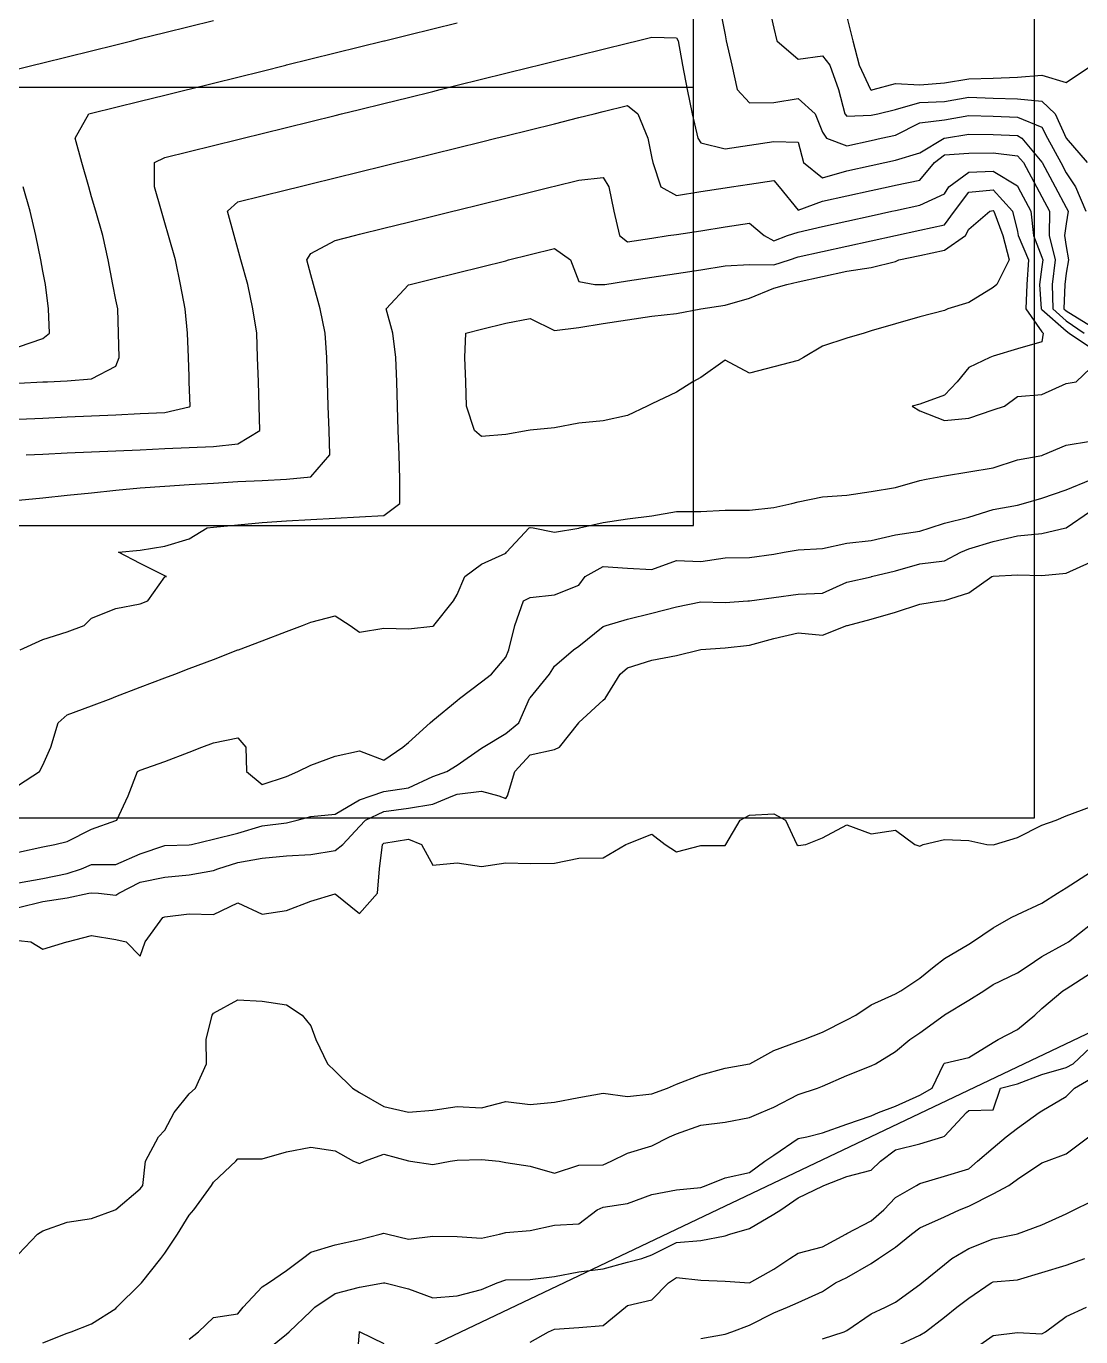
# Model space of a CAD drawing. Header units: metres. Extents: x 2681030 to 2681330, y 1246000 to 1246290.
# Drawn here: x 2681173.41 to 2681195.05, y 1246111.65 to 1246138.55 of the extents above; entities that cross this region are included whole.
import ezdxf

# ---------------------------------------------------------------- set-up
doc = ezdxf.new("R2010")
doc.units = ezdxf.units.M
for name, color, linetype in [('BASIS_HOEHENLINIEN', 8, 'Continuous'), ('BASIS_PARZELLE', 7, 'Continuous'), ('EIN_BAUFELD', 4, 'Continuous'), ('EIN_FIRST', 1, 'Continuous'), ('EIN_VOL_A', 1, 'Continuous')]:
    doc.layers.add(name, color=color, linetype=linetype)

msp = doc.modelspace()

# ---------------------------------------------------------------- linework, layer by layer
at = {"layer": 'BASIS_HOEHENLINIEN'}
for points in [[(2681173.25, 1246137.676, 0), (2681173.551, 1246137.75, 0), (2681173.75, 1246137.799, 0), (2681174.25, 1246137.923, 0), (2681174.75, 1246138.047, 0), (2681175.25, 1246138.17, 0), (2681175.573, 1246138.25, 0), (2681175.75, 1246138.294, 0), (2681176.25, 1246138.417, 0), (2681176.75, 1246138.541, 0), (2681177.25, 1246138.665, 0)], [(2681173.25, 1246131.223, 0), (2681173.75, 1246131.246, 0), (2681173.842, 1246131.25, 0), (2681174.25, 1246131.268, 0), (2681174.75, 1246131.311, 0), (2681175.25, 1246131.57, 0), (2681175.318, 1246131.75, 0), (2681175.302, 1246132.25, 0), (2681175.285, 1246132.75, 0), (2681175.25, 1246132.931, 0), (2681175.189, 1246133.25, 0), (2681175.091, 1246133.75, 0), (2681174.981, 1246134.25, 0), (2681174.836, 1246134.75, 0), (2681174.75, 1246135.046, 0), (2681174.691, 1246135.25, 0), (2681174.551, 1246135.75, 0), (2681174.411, 1246136.25, 0), (2681174.693, 1246136.75, 0), (2681174.75, 1246136.764, 0), (2681175.25, 1246136.888, 0), (2681175.75, 1246137.011, 0), (2681176.25, 1246137.135, 0), (2681176.715, 1246137.25, 0), (2681176.75, 1246137.259, 0), (2681177.25, 1246137.382, 0), (2681177.75, 1246137.506, 0), (2681178.25, 1246137.629, 0), (2681178.737, 1246137.75, 0), (2681178.75, 1246137.753, 0), (2681179.25, 1246137.877, 0), (2681179.75, 1246138, 0), (2681180.25, 1246138.124, 0), (2681180.75, 1246138.248, 0), (2681180.759, 1246138.25, 0), (2681181.25, 1246138.371, 0), (2681181.75, 1246138.495, 0), (2681182.25, 1246138.619, 0)], [(2681187.68, 1246138.75, 0), (2681187.75, 1246138.375, 0), (2681187.775, 1246138.25, 0), (2681187.887, 1246137.75, 0), (2681187.999, 1246137.25, 0), (2681188.25, 1246136.975, 0), (2681188.75, 1246136.986, 0), (2681189.25, 1246137.062, 0), (2681189.596, 1246136.75, 0), (2681189.75, 1246136.375, 0), (2681189.831, 1246136.25, 0), (2681190.25, 1246136.096, 0), (2681190.75, 1246136.205, 0), (2681190.955, 1246136.25, 0), (2681191.25, 1246136.314, 0), (2681191.75, 1246136.568, 0), (2681192.25, 1246136.629, 0), (2681192.75, 1246136.718, 0), (2681193.25, 1246136.7, 0), (2681193.75, 1246136.681, 0), (2681194.25, 1246136.474, 0), (2681194.37, 1246136.25, 0), (2681194.637, 1246135.75, 0), (2681194.75, 1246135.539, 0), (2681194.938, 1246135.25, 0), (2681195.15, 1246134.75, 0)], [(2681188.696, 1246138.75, 0), (2681188.75, 1246138.511, 0), (2681188.809, 1246138.25, 0), (2681189.25, 1246137.875, 0), (2681189.75, 1246137.94, 0), (2681189.902, 1246137.75, 0), (2681190.079, 1246137.25, 0), (2681190.207, 1246136.75, 0), (2681190.25, 1246136.7, 0), (2681190.75, 1246136.721, 0), (2681190.883, 1246136.75, 0), (2681191.25, 1246136.839, 0), (2681191.75, 1246136.982, 0), (2681192.25, 1246137.006, 0), (2681192.75, 1246137.094, 0), (2681193.25, 1246137.075, 0), (2681193.75, 1246137.056, 0), (2681194.25, 1246137.01, 0), (2681194.523, 1246136.75, 0), (2681194.75, 1246136.253, 0), (2681194.753, 1246136.25, 0), (2681195.182, 1246135.75, 0)], [(2681190.25, 1246138.739, 0), (2681190.375, 1246138.25, 0), (2681190.504, 1246137.75, 0), (2681190.732, 1246137.25, 0), (2681190.75, 1246137.237, 0), (2681190.791, 1246137.25, 0), (2681191.25, 1246137.371, 0), (2681191.75, 1246137.345, 0), (2681192.25, 1246137.389, 0), (2681192.75, 1246137.472, 0), (2681193.25, 1246137.484, 0), (2681193.75, 1246137.502, 0), (2681194.25, 1246137.542, 0), (2681194.75, 1246137.395, 0), (2681195.25, 1246137.728, 0)], [(2681173.25, 1246130.483, 0), (2681173.75, 1246130.506, 0), (2681174.25, 1246130.528, 0), (2681174.75, 1246130.551, 0), (2681175.25, 1246130.573, 0), (2681175.75, 1246130.596, 0), (2681176.25, 1246130.618, 0), (2681176.75, 1246130.737, 0), (2681176.77, 1246130.75, 0), (2681176.754, 1246131.25, 0), (2681176.75, 1246131.358, 0), (2681176.737, 1246131.75, 0), (2681176.721, 1246132.25, 0), (2681176.673, 1246132.75, 0), (2681176.575, 1246133.25, 0), (2681176.47, 1246133.75, 0), (2681176.325, 1246134.25, 0), (2681176.25, 1246134.513, 0), (2681176.182, 1246134.75, 0), (2681176.042, 1246135.25, 0), (2681176.043, 1246135.75, 0), (2681176.25, 1246135.852, 0), (2681176.75, 1246135.976, 0), (2681177.25, 1246136.1, 0), (2681177.75, 1246136.223, 0), (2681177.858, 1246136.25, 0), (2681178.25, 1246136.347, 0), (2681178.75, 1246136.471, 0), (2681179.25, 1246136.594, 0), (2681179.75, 1246136.718, 0), (2681179.88, 1246136.75, 0), (2681180.25, 1246136.842, 0), (2681180.75, 1246136.965, 0), (2681181.25, 1246137.089, 0), (2681181.75, 1246137.212, 0), (2681181.902, 1246137.25, 0), (2681182.25, 1246137.336, 0), (2681182.75, 1246137.46, 0), (2681183.25, 1246137.583, 0), (2681183.75, 1246137.707, 0), (2681183.924, 1246137.75, 0), (2681184.25, 1246137.831, 0), (2681184.75, 1246137.954, 0), (2681185.25, 1246138.078, 0), (2681185.75, 1246138.202, 0), (2681185.946, 1246138.25, 0), (2681186.25, 1246138.325, 0), (2681186.75, 1246138.313, 0), (2681186.784, 1246138.25, 0), (2681186.877, 1246137.75, 0), (2681186.974, 1246137.25, 0), (2681187.078, 1246136.75, 0), (2681187.19, 1246136.25, 0), (2681187.25, 1246136.158, 0), (2681187.75, 1246136.031, 0), (2681188.25, 1246136.108, 0), (2681188.75, 1246136.184, 0), (2681189.25, 1246136.167, 0), (2681189.357, 1246135.75, 0), (2681189.75, 1246135.439, 0), (2681190.25, 1246135.581, 0), (2681190.75, 1246135.69, 0), (2681191.028, 1246135.75, 0), (2681191.25, 1246135.798, 0), (2681191.75, 1246135.953, 0), (2681192.244, 1246136.25, 0), (2681192.25, 1246136.252, 0), (2681192.75, 1246136.331, 0), (2681193.25, 1246136.324, 0), (2681193.75, 1246136.305, 0), (2681193.838, 1246136.25, 0), (2681194.25, 1246135.761, 0), (2681194.256, 1246135.75, 0), (2681194.523, 1246135.25, 0), (2681194.75, 1246134.826, 0), (2681194.789, 1246134.75, 0), (2681194.75, 1246134.495, 0), (2681194.717, 1246134.25, 0), (2681194.75, 1246134.028, 0), (2681194.796, 1246133.75, 0), (2681194.75, 1246133.477, 0), (2681194.722, 1246133.25, 0), (2681194.704, 1246132.75, 0), (2681194.75, 1246132.709, 0), (2681195.25, 1246132.398, 0)], [(2681173.407, 1246129.75, 0), (2681173.75, 1246129.765, 0), (2681174.25, 1246129.788, 0), (2681174.75, 1246129.81, 0), (2681175.25, 1246129.833, 0), (2681175.75, 1246129.855, 0), (2681176.25, 1246129.878, 0), (2681176.75, 1246129.9, 0), (2681177.25, 1246129.923, 0), (2681177.75, 1246129.976, 0), (2681178.205, 1246130.25, 0), (2681178.189, 1246130.75, 0), (2681178.173, 1246131.25, 0), (2681178.156, 1246131.75, 0), (2681178.14, 1246132.25, 0), (2681178.059, 1246132.75, 0), (2681177.957, 1246133.25, 0), (2681177.815, 1246133.75, 0), (2681177.75, 1246133.979, 0), (2681177.673, 1246134.25, 0), (2681177.542, 1246134.75, 0), (2681177.75, 1246134.941, 0), (2681178.25, 1246135.065, 0), (2681178.75, 1246135.188, 0), (2681179, 1246135.25, 0), (2681179.25, 1246135.312, 0), (2681179.75, 1246135.435, 0), (2681180.25, 1246135.559, 0), (2681180.75, 1246135.683, 0), (2681181.022, 1246135.75, 0), (2681181.25, 1246135.806, 0), (2681181.75, 1246135.93, 0), (2681182.25, 1246136.054, 0), (2681182.75, 1246136.177, 0), (2681183.044, 1246136.25, 0), (2681183.25, 1246136.301, 0), (2681183.75, 1246136.425, 0), (2681184.25, 1246136.548, 0), (2681184.75, 1246136.672, 0), (2681185.066, 1246136.75, 0), (2681185.25, 1246136.795, 0), (2681185.75, 1246136.919, 0), (2681185.963, 1246136.75, 0), (2681186.168, 1246136.25, 0), (2681186.25, 1246135.84, 0), (2681186.269, 1246135.75, 0), (2681186.435, 1246135.25, 0), (2681186.75, 1246135.077, 0), (2681187.25, 1246135.153, 0), (2681187.75, 1246135.23, 0), (2681187.881, 1246135.25, 0), (2681188.25, 1246135.306, 0), (2681188.75, 1246135.383, 0), (2681188.862, 1246135.25, 0), (2681189.25, 1246134.771, 0), (2681189.75, 1246134.956, 0), (2681190.25, 1246135.065, 0), (2681190.75, 1246135.174, 0), (2681191.1, 1246135.25, 0), (2681191.25, 1246135.283, 0), (2681191.75, 1246135.391, 0), (2681192.046, 1246135.75, 0), (2681192.25, 1246135.912, 0), (2681192.75, 1246135.94, 0), (2681193.25, 1246135.949, 0), (2681193.75, 1246135.889, 0), (2681193.875, 1246135.75, 0), (2681194.142, 1246135.25, 0), (2681194.25, 1246135.048, 0), (2681194.41, 1246134.75, 0), (2681194.399, 1246134.25, 0), (2681194.526, 1246133.75, 0), (2681194.461, 1246133.25, 0), (2681194.474, 1246132.75, 0), (2681194.75, 1246132.501, 0), (2681195.119, 1246132.25, 0)], [(2681173.25, 1246128.821, 0), (2681173.75, 1246128.871, 0), (2681174.25, 1246128.921, 0), (2681174.75, 1246128.972, 0), (2681175.25, 1246129.022, 0), (2681175.75, 1246129.072, 0), (2681176.25, 1246129.109, 0), (2681176.75, 1246129.142, 0), (2681177.25, 1246129.172, 0), (2681177.75, 1246129.2, 0), (2681178.25, 1246129.226, 0), (2681178.749, 1246129.25, 0), (2681178.75, 1246129.25, 0), (2681179.25, 1246129.3, 0), (2681179.641, 1246129.75, 0), (2681179.625, 1246130.25, 0), (2681179.608, 1246130.75, 0), (2681179.592, 1246131.25, 0), (2681179.575, 1246131.75, 0), (2681179.543, 1246132.25, 0), (2681179.443, 1246132.75, 0), (2681179.305, 1246133.25, 0), (2681179.25, 1246133.444, 0), (2681179.164, 1246133.75, 0), (2681179.25, 1246133.885, 0), (2681179.75, 1246134.153, 0), (2681180.142, 1246134.25, 0), (2681180.25, 1246134.277, 0), (2681180.75, 1246134.4, 0), (2681181.25, 1246134.524, 0), (2681181.75, 1246134.648, 0), (2681182.165, 1246134.75, 0), (2681182.25, 1246134.771, 0), (2681182.75, 1246134.895, 0), (2681183.25, 1246135.018, 0), (2681183.75, 1246135.142, 0), (2681184.186, 1246135.25, 0), (2681184.25, 1246135.266, 0), (2681184.75, 1246135.389, 0), (2681185.25, 1246135.444, 0), (2681185.366, 1246135.25, 0), (2681185.465, 1246134.75, 0), (2681185.581, 1246134.25, 0), (2681185.75, 1246134.123, 0), (2681186.25, 1246134.199, 0), (2681186.583, 1246134.25, 0), (2681186.75, 1246134.276, 0), (2681187.25, 1246134.352, 0), (2681187.75, 1246134.429, 0), (2681188.25, 1246134.505, 0), (2681188.553, 1246134.25, 0), (2681188.75, 1246134.144, 0), (2681189.034, 1246134.25, 0), (2681189.25, 1246134.32, 0), (2681189.75, 1246134.44, 0), (2681190.25, 1246134.549, 0), (2681190.75, 1246134.658, 0), (2681191.172, 1246134.75, 0), (2681191.25, 1246134.767, 0), (2681191.75, 1246134.876, 0), (2681192.25, 1246135.109, 0), (2681192.341, 1246135.25, 0), (2681192.75, 1246135.554, 0), (2681193.25, 1246135.573, 0), (2681193.75, 1246135.271, 0), (2681193.761, 1246135.25, 0), (2681194.028, 1246134.75, 0), (2681194.082, 1246134.25, 0), (2681194.25, 1246133.811, 0), (2681194.269, 1246133.75, 0), (2681194.25, 1246133.609, 0), (2681194.201, 1246133.25, 0), (2681194.24, 1246132.75, 0), (2681194.25, 1246132.736, 0), (2681194.75, 1246132.293, 0), (2681194.813, 1246132.25, 0), (2681195.25, 1246131.951, 0)], [(2681173.25, 1246131.964, 0), (2681173.75, 1246132.137, 0), (2681173.883, 1246132.25, 0), (2681173.866, 1246132.75, 0), (2681173.803, 1246133.25, 0), (2681173.75, 1246133.521, 0), (2681173.705, 1246133.75, 0), (2681173.607, 1246134.25, 0), (2681173.491, 1246134.75, 0), (2681173.346, 1246135.25, 0)], [(2681173.285, 1246125.75, 0), (2681173.75, 1246125.958, 0), (2681174.25, 1246126.119, 0), (2681174.594, 1246126.25, 0), (2681174.75, 1246126.4, 0), (2681175.25, 1246126.595, 0), (2681175.75, 1246126.692, 0), (2681175.902, 1246126.75, 0), (2681176.25, 1246127.243, 0), (2681176.284, 1246127.25, 0), (2681176.25, 1246127.267, 0), (2681175.75, 1246127.522, 0), (2681175.303, 1246127.75, 0), (2681175.75, 1246127.796, 0), (2681176.25, 1246127.876, 0), (2681176.75, 1246128.023, 0), (2681177.124, 1246128.25, 0), (2681177.25, 1246128.263, 0), (2681177.75, 1246128.313, 0), (2681178.25, 1246128.363, 0), (2681178.75, 1246128.396, 0), (2681179.25, 1246128.425, 0), (2681179.75, 1246128.451, 0), (2681180.25, 1246128.476, 0), (2681180.75, 1246128.504, 0), (2681181.073, 1246128.75, 0), (2681181.076, 1246129.25, 0), (2681181.06, 1246129.75, 0), (2681181.044, 1246130.25, 0), (2681181.027, 1246130.75, 0), (2681181.011, 1246131.25, 0), (2681180.995, 1246131.75, 0), (2681180.929, 1246132.25, 0), (2681180.795, 1246132.75, 0), (2681181.25, 1246133.24, 0), (2681181.285, 1246133.25, 0), (2681181.75, 1246133.365, 0), (2681182.25, 1246133.489, 0), (2681182.75, 1246133.612, 0), (2681183.25, 1246133.736, 0), (2681183.307, 1246133.75, 0), (2681183.75, 1246133.86, 0), (2681184.25, 1246133.983, 0), (2681184.579, 1246133.75, 0), (2681184.75, 1246133.309, 0), (2681185.078, 1246133.25, 0), (2681185.25, 1246133.245, 0), (2681185.285, 1246133.25, 0), (2681185.75, 1246133.321, 0), (2681186.25, 1246133.398, 0), (2681186.75, 1246133.474, 0), (2681187.25, 1246133.551, 0), (2681187.75, 1246133.627, 0), (2681188.25, 1246133.656, 0), (2681188.75, 1246133.649, 0), (2681189.069, 1246133.75, 0), (2681189.25, 1246133.816, 0), (2681189.75, 1246133.925, 0), (2681190.25, 1246134.033, 0), (2681190.75, 1246134.142, 0), (2681191.245, 1246134.25, 0), (2681191.25, 1246134.251, 0), (2681191.75, 1246134.36, 0), (2681192.25, 1246134.469, 0), (2681192.461, 1246134.75, 0), (2681192.75, 1246135.144, 0), (2681193.25, 1246135.191, 0), (2681193.647, 1246134.75, 0), (2681193.75, 1246134.336, 0), (2681193.768, 1246134.25, 0), (2681193.978, 1246133.75, 0), (2681193.944, 1246133.25, 0), (2681193.924, 1246132.75, 0), (2681194.25, 1246132.274, 0), (2681194.281, 1246132.25, 0), (2681194.25, 1246132.069, 0), (2681193.75, 1246131.924, 0), (2681193.25, 1246131.775, 0), (2681193.181, 1246131.75, 0), (2681192.75, 1246131.542, 0), (2681192.516, 1246131.25, 0), (2681192.25, 1246130.977, 0), (2681191.75, 1246130.788, 0), (2681191.586, 1246130.75, 0), (2681191.75, 1246130.652, 0), (2681192.25, 1246130.456, 0), (2681192.75, 1246130.506, 0), (2681193.25, 1246130.677, 0), (2681193.484, 1246130.75, 0), (2681193.75, 1246130.951, 0), (2681194.25, 1246130.99, 0), (2681194.75, 1246131.213, 0), (2681194.953, 1246131.25, 0), (2681195.25, 1246131.53, 0)], [(2681183.71, 1246130.25, 0), (2681183.25, 1246130.167, 0), (2681182.75, 1246130.129, 0), (2681182.611, 1246130.25, 0), (2681182.446, 1246130.75, 0), (2681182.43, 1246131.25, 0), (2681182.411, 1246131.75, 0), (2681182.427, 1246132.25, 0), (2681182.75, 1246132.33, 0), (2681183.25, 1246132.454, 0), (2681183.75, 1246132.549, 0), (2681184.25, 1246132.306, 0), (2681184.75, 1246132.367, 0), (2681185.25, 1246132.443, 0), (2681185.75, 1246132.52, 0), (2681186.25, 1246132.596, 0), (2681186.75, 1246132.649, 0), (2681187.25, 1246132.748, 0), (2681187.255, 1246132.75, 0), (2681187.75, 1246132.826, 0), (2681188.25, 1246132.966, 0), (2681188.75, 1246133.169, 0), (2681189.02, 1246133.25, 0), (2681189.25, 1246133.3, 0), (2681189.75, 1246133.409, 0), (2681190.25, 1246133.518, 0), (2681190.75, 1246133.598, 0), (2681191.25, 1246133.721, 0), (2681191.317, 1246133.75, 0), (2681191.75, 1246133.844, 0), (2681192.25, 1246133.953, 0), (2681192.683, 1246134.25, 0), (2681192.75, 1246134.38, 0), (2681193.18, 1246134.75, 0), (2681193.25, 1246134.768, 0), (2681193.266, 1246134.75, 0), (2681193.453, 1246134.25, 0), (2681193.58, 1246133.75, 0), (2681193.329, 1246133.25, 0), (2681193.25, 1246133.185, 0), (2681192.75, 1246132.878, 0), (2681192.323, 1246132.75, 0), (2681192.25, 1246132.712, 0), (2681191.75, 1246132.582, 0), (2681191.25, 1246132.438, 0), (2681190.75, 1246132.293, 0), (2681190.602, 1246132.25, 0), (2681190.25, 1246132.148, 0), (2681189.75, 1246131.982, 0), (2681189.359, 1246131.75, 0), (2681189.25, 1246131.684, 0), (2681188.75, 1246131.56, 0), (2681188.25, 1246131.428, 0), (2681187.75, 1246131.691, 0), (2681187.25, 1246131.339, 0), (2681187.087, 1246131.25, 0), (2681186.75, 1246131.039, 0), (2681186.25, 1246130.799, 0), (2681186.149, 1246130.75, 0), (2681185.75, 1246130.559, 0), (2681185.25, 1246130.446, 0), (2681184.75, 1246130.397, 0), (2681184.25, 1246130.306, 0), (2681183.75, 1246130.257, 0), (2681183.71, 1246130.25, 0)], [(2681173.25, 1246122.971, 0), (2681173.684, 1246123.25, 0), (2681173.75, 1246123.382, 0), (2681173.915, 1246123.75, 0), (2681174.061, 1246124.25, 0), (2681174.25, 1246124.41, 0), (2681174.75, 1246124.597, 0), (2681175.149, 1246124.75, 0), (2681175.25, 1246124.788, 0), (2681175.75, 1246124.979, 0), (2681176.25, 1246125.17, 0), (2681176.458, 1246125.25, 0), (2681176.75, 1246125.361, 0), (2681177.25, 1246125.552, 0), (2681177.75, 1246125.744, 0), (2681177.767, 1246125.75, 0), (2681178.25, 1246125.934, 0), (2681178.75, 1246126.126, 0), (2681179.076, 1246126.25, 0), (2681179.25, 1246126.316, 0), (2681179.75, 1246126.442, 0), (2681180.053, 1246126.25, 0), (2681180.25, 1246126.113, 0), (2681180.75, 1246126.193, 0), (2681181.25, 1246126.18, 0), (2681181.75, 1246126.232, 0), (2681181.773, 1246126.25, 0), (2681182.18, 1246126.75, 0), (2681182.25, 1246126.882, 0), (2681182.411, 1246127.25, 0), (2681182.75, 1246127.509, 0), (2681183.25, 1246127.735, 0), (2681183.266, 1246127.75, 0), (2681183.73, 1246128.25, 0), (2681183.75, 1246128.262, 0), (2681183.812, 1246128.25, 0), (2681184.25, 1246128.166, 0), (2681184.75, 1246128.248, 0), (2681184.76, 1246128.25, 0), (2681185.25, 1246128.358, 0), (2681185.75, 1246128.435, 0), (2681186.25, 1246128.497, 0), (2681186.75, 1246128.584, 0), (2681187.25, 1246128.588, 0), (2681187.75, 1246128.617, 0), (2681188.25, 1246128.617, 0), (2681188.75, 1246128.67, 0), (2681189.123, 1246128.75, 0), (2681189.25, 1246128.784, 0), (2681189.75, 1246128.888, 0), (2681190.25, 1246128.925, 0), (2681190.75, 1246129, 0), (2681191.25, 1246129.077, 0), (2681191.75, 1246129.226, 0), (2681191.877, 1246129.25, 0), (2681192.25, 1246129.321, 0), (2681192.75, 1246129.403, 0), (2681193.25, 1246129.484, 0), (2681193.75, 1246129.646, 0), (2681194.25, 1246129.738, 0), (2681194.278, 1246129.75, 0), (2681194.75, 1246129.948, 0), (2681195.25, 1246130.029, 0)], [(2681173.25, 1246121.595, 0), (2681173.75, 1246121.706, 0), (2681173.998, 1246121.75, 0), (2681174.25, 1246121.812, 0), (2681174.75, 1246122.068, 0), (2681175.25, 1246122.246, 0), (2681175.269, 1246122.25, 0), (2681175.502, 1246122.75, 0), (2681175.689, 1246123.25, 0), (2681175.75, 1246123.275, 0), (2681176.25, 1246123.458, 0), (2681176.75, 1246123.649, 0), (2681177.014, 1246123.75, 0), (2681177.25, 1246123.84, 0), (2681177.75, 1246123.943, 0), (2681177.916, 1246123.75, 0), (2681177.926, 1246123.25, 0), (2681178.25, 1246122.982, 0), (2681178.75, 1246123.149, 0), (2681178.984, 1246123.25, 0), (2681179.25, 1246123.383, 0), (2681179.75, 1246123.564, 0), (2681180.25, 1246123.674, 0), (2681180.75, 1246123.484, 0), (2681181.14, 1246123.75, 0), (2681181.25, 1246123.847, 0), (2681181.699, 1246124.25, 0), (2681181.75, 1246124.297, 0), (2681182.25, 1246124.709, 0), (2681182.303, 1246124.75, 0), (2681182.75, 1246125.093, 0), (2681182.955, 1246125.25, 0), (2681183.25, 1246125.598, 0), (2681183.313, 1246125.75, 0), (2681183.435, 1246126.25, 0), (2681183.616, 1246126.75, 0), (2681183.75, 1246126.821, 0), (2681184.25, 1246126.874, 0), (2681184.75, 1246127.072, 0), (2681184.88, 1246127.25, 0), (2681185.25, 1246127.458, 0), (2681185.75, 1246127.427, 0), (2681186.25, 1246127.398, 0), (2681186.75, 1246127.578, 0), (2681187.25, 1246127.561, 0), (2681187.75, 1246127.634, 0), (2681188.25, 1246127.641, 0), (2681188.75, 1246127.712, 0), (2681188.966, 1246127.75, 0), (2681189.25, 1246127.803, 0), (2681189.75, 1246127.828, 0), (2681190.25, 1246127.936, 0), (2681190.75, 1246127.995, 0), (2681191.25, 1246128.106, 0), (2681191.75, 1246128.18, 0), (2681191.956, 1246128.25, 0), (2681192.25, 1246128.346, 0), (2681192.75, 1246128.472, 0), (2681193.25, 1246128.628, 0), (2681193.75, 1246128.719, 0), (2681193.875, 1246128.75, 0), (2681194.25, 1246128.859, 0), (2681194.75, 1246129.031, 0), (2681195.25, 1246129.236, 0)], [(2681173.25, 1246120.964, 0), (2681173.75, 1246121.056, 0), (2681174.25, 1246121.155, 0), (2681174.54, 1246121.25, 0), (2681174.75, 1246121.341, 0), (2681175.25, 1246121.343, 0), (2681175.75, 1246121.559, 0), (2681176.25, 1246121.733, 0), (2681176.75, 1246121.741, 0), (2681176.798, 1246121.75, 0), (2681177.25, 1246121.859, 0), (2681177.75, 1246121.986, 0), (2681178.25, 1246122.132, 0), (2681178.75, 1246122.195, 0), (2681178.97, 1246122.25, 0), (2681179.25, 1246122.329, 0), (2681179.75, 1246122.376, 0), (2681180.25, 1246122.667, 0), (2681180.49, 1246122.75, 0), (2681180.75, 1246122.841, 0), (2681181.25, 1246122.912, 0), (2681181.75, 1246123.145, 0), (2681182.038, 1246123.25, 0), (2681182.25, 1246123.377, 0), (2681182.75, 1246123.727, 0), (2681182.786, 1246123.75, 0), (2681183.25, 1246124.033, 0), (2681183.517, 1246124.25, 0), (2681183.738, 1246124.75, 0), (2681183.75, 1246124.764, 0), (2681184.147, 1246125.25, 0), (2681184.25, 1246125.414, 0), (2681184.639, 1246125.75, 0), (2681184.75, 1246125.825, 0), (2681185.25, 1246126.229, 0), (2681185.312, 1246126.25, 0), (2681185.75, 1246126.377, 0), (2681186.25, 1246126.501, 0), (2681186.75, 1246126.629, 0), (2681187.25, 1246126.731, 0), (2681187.75, 1246126.719, 0), (2681188.218, 1246126.75, 0), (2681188.25, 1246126.752, 0), (2681188.75, 1246126.824, 0), (2681189.25, 1246126.888, 0), (2681189.75, 1246126.908, 0), (2681190.25, 1246127.139, 0), (2681190.75, 1246127.248, 0), (2681190.757, 1246127.25, 0), (2681191.25, 1246127.367, 0), (2681191.75, 1246127.513, 0), (2681192.25, 1246127.573, 0), (2681192.585, 1246127.75, 0), (2681192.75, 1246127.82, 0), (2681193.25, 1246127.969, 0), (2681193.75, 1246128.089, 0), (2681194.25, 1246128.134, 0), (2681194.741, 1246128.25, 0), (2681194.75, 1246128.253, 0), (2681195.25, 1246128.595, 0)], [(2681173.25, 1246120.458, 0), (2681173.75, 1246120.58, 0), (2681174.25, 1246120.653, 0), (2681174.693, 1246120.75, 0), (2681174.75, 1246120.762, 0), (2681174.889, 1246120.75, 0), (2681175.25, 1246120.714, 0), (2681175.307, 1246120.75, 0), (2681175.75, 1246120.979, 0), (2681176.25, 1246121.081, 0), (2681176.75, 1246121.13, 0), (2681177.25, 1246121.218, 0), (2681177.34, 1246121.25, 0), (2681177.75, 1246121.385, 0), (2681178.25, 1246121.471, 0), (2681178.75, 1246121.516, 0), (2681179.25, 1246121.547, 0), (2681179.75, 1246121.625, 0), (2681179.909, 1246121.75, 0), (2681180.25, 1246122.123, 0), (2681180.372, 1246122.25, 0), (2681180.75, 1246122.426, 0), (2681181.25, 1246122.499, 0), (2681181.75, 1246122.581, 0), (2681182.165, 1246122.75, 0), (2681182.25, 1246122.785, 0), (2681182.75, 1246122.843, 0), (2681183.106, 1246122.75, 0), (2681183.25, 1246122.692, 0), (2681183.284, 1246122.75, 0), (2681183.437, 1246123.25, 0), (2681183.75, 1246123.593, 0), (2681184.25, 1246123.701, 0), (2681184.35, 1246123.75, 0), (2681184.748, 1246124.25, 0), (2681184.75, 1246124.253, 0), (2681185.25, 1246124.714, 0), (2681185.287, 1246124.75, 0), (2681185.597, 1246125.25, 0), (2681185.75, 1246125.379, 0), (2681186.25, 1246125.535, 0), (2681186.75, 1246125.632, 0), (2681187.222, 1246125.75, 0), (2681187.25, 1246125.756, 0), (2681187.75, 1246125.785, 0), (2681188.25, 1246125.846, 0), (2681188.75, 1246125.979, 0), (2681189.25, 1246126.099, 0), (2681189.75, 1246126.046, 0), (2681190.25, 1246126.246, 0), (2681190.26, 1246126.25, 0), (2681190.75, 1246126.378, 0), (2681191.25, 1246126.523, 0), (2681191.75, 1246126.683, 0), (2681192.169, 1246126.75, 0), (2681192.25, 1246126.757, 0), (2681192.75, 1246126.918, 0), (2681193.221, 1246127.25, 0), (2681193.25, 1246127.262, 0), (2681193.75, 1246127.284, 0), (2681194.25, 1246127.272, 0), (2681194.75, 1246127.32, 0), (2681195.25, 1246127.549, 0)], [(2681173.25, 1246119.777, 0), (2681173.5, 1246119.75, 0), (2681173.75, 1246119.6, 0), (2681174.245, 1246119.75, 0), (2681174.25, 1246119.75, 0), (2681174.75, 1246119.882, 0), (2681175.25, 1246119.804, 0), (2681175.458, 1246119.75, 0), (2681175.75, 1246119.459, 0), (2681175.847, 1246119.75, 0), (2681176.214, 1246120.25, 0), (2681176.25, 1246120.269, 0), (2681176.75, 1246120.329, 0), (2681177.25, 1246120.311, 0), (2681177.75, 1246120.552, 0), (2681178.25, 1246120.319, 0), (2681178.75, 1246120.393, 0), (2681179.25, 1246120.585, 0), (2681179.75, 1246120.735, 0), (2681180.25, 1246120.332, 0), (2681180.616, 1246120.75, 0), (2681180.657, 1246121.25, 0), (2681180.721, 1246121.75, 0), (2681180.75, 1246121.78, 0), (2681181.25, 1246121.864, 0), (2681181.518, 1246121.75, 0), (2681181.75, 1246121.324, 0), (2681182.25, 1246121.372, 0), (2681182.75, 1246121.298, 0), (2681183.25, 1246121.376, 0), (2681183.75, 1246121.359, 0), (2681184.25, 1246121.371, 0), (2681184.75, 1246121.468, 0), (2681185.25, 1246121.475, 0), (2681185.712, 1246121.75, 0), (2681185.75, 1246121.762, 0), (2681186.25, 1246121.962, 0), (2681186.523, 1246121.75, 0), (2681186.75, 1246121.598, 0), (2681187.25, 1246121.731, 0), (2681187.75, 1246121.733, 0), (2681187.765, 1246121.75, 0), (2681188.058, 1246122.25, 0), (2681188.25, 1246122.35, 0), (2681188.75, 1246122.381, 0), (2681188.99, 1246122.25, 0), (2681189.222, 1246121.75, 0), (2681189.25, 1246121.728, 0), (2681189.407, 1246121.75, 0), (2681189.75, 1246121.888, 0), (2681190.25, 1246122.153, 0), (2681190.75, 1246121.971, 0), (2681191.25, 1246122.042, 0), (2681191.643, 1246121.75, 0), (2681191.75, 1246121.718, 0), (2681191.815, 1246121.75, 0), (2681192.25, 1246121.851, 0), (2681192.75, 1246121.835, 0), (2681193.12, 1246121.75, 0), (2681193.25, 1246121.744, 0), (2681193.28, 1246121.75, 0), (2681193.75, 1246121.892, 0), (2681194.25, 1246122.148, 0), (2681194.545, 1246122.25, 0), (2681194.75, 1246122.337, 0), (2681195.25, 1246122.526, 0)], [(2681173.25, 1246113.341, 0), (2681173.637, 1246113.75, 0), (2681173.75, 1246113.822, 0), (2681174.25, 1246114, 0), (2681174.75, 1246114.074, 0), (2681175.234, 1246114.25, 0), (2681175.25, 1246114.258, 0), (2681175.75, 1246114.683, 0), (2681175.8, 1246114.75, 0), (2681175.855, 1246115.25, 0), (2681176.12, 1246115.75, 0), (2681176.25, 1246115.886, 0), (2681176.446, 1246116.25, 0), (2681176.75, 1246116.635, 0), (2681176.885, 1246116.75, 0), (2681177.111, 1246117.25, 0), (2681177.101, 1246117.75, 0), (2681177.224, 1246118.25, 0), (2681177.25, 1246118.288, 0), (2681177.75, 1246118.56, 0), (2681178.25, 1246118.535, 0), (2681178.75, 1246118.458, 0), (2681179.071, 1246118.25, 0), (2681179.25, 1246118.03, 0), (2681179.355, 1246117.75, 0), (2681179.593, 1246117.25, 0), (2681179.75, 1246117.101, 0), (2681180.107, 1246116.75, 0), (2681180.25, 1246116.658, 0), (2681180.75, 1246116.376, 0), (2681181.25, 1246116.254, 0), (2681181.75, 1246116.3, 0), (2681182.25, 1246116.371, 0), (2681182.75, 1246116.346, 0), (2681183.25, 1246116.476, 0), (2681183.75, 1246116.412, 0), (2681184.25, 1246116.46, 0), (2681184.75, 1246116.558, 0), (2681185.25, 1246116.643, 0), (2681185.75, 1246116.581, 0), (2681186.25, 1246116.631, 0), (2681186.569, 1246116.75, 0), (2681186.75, 1246116.83, 0), (2681187.25, 1246117.026, 0), (2681187.75, 1246117.157, 0), (2681188.25, 1246117.246, 0), (2681188.258, 1246117.25, 0), (2681188.75, 1246117.524, 0), (2681189.25, 1246117.704, 0), (2681189.369, 1246117.75, 0), (2681189.75, 1246117.897, 0), (2681190.25, 1246118.153, 0), (2681190.433, 1246118.25, 0), (2681190.75, 1246118.46, 0), (2681191.25, 1246118.688, 0), (2681191.359, 1246118.75, 0), (2681191.75, 1246119.006, 0), (2681192.042, 1246119.25, 0), (2681192.25, 1246119.411, 0), (2681192.75, 1246119.705, 0), (2681192.828, 1246119.75, 0), (2681193.25, 1246120.037, 0), (2681193.621, 1246120.25, 0), (2681193.75, 1246120.315, 0), (2681194.25, 1246120.546, 0), (2681194.571, 1246120.75, 0), (2681194.75, 1246120.861, 0), (2681195.25, 1246121.181, 0)], [(2681173.75, 1246111.52, 0), (2681174.25, 1246111.718, 0), (2681174.332, 1246111.75, 0), (2681174.75, 1246111.909, 0), (2681175.25, 1246112.228, 0), (2681175.266, 1246112.25, 0), (2681175.75, 1246112.728, 0), (2681175.772, 1246112.75, 0), (2681176.172, 1246113.25, 0), (2681176.25, 1246113.361, 0), (2681176.513, 1246113.75, 0), (2681176.75, 1246114.14, 0), (2681176.847, 1246114.25, 0), (2681177.21, 1246114.75, 0), (2681177.25, 1246114.821, 0), (2681177.712, 1246115.25, 0), (2681177.75, 1246115.295, 0), (2681178.25, 1246115.297, 0), (2681178.75, 1246115.443, 0), (2681179.25, 1246115.539, 0), (2681179.75, 1246115.461, 0), (2681180.125, 1246115.25, 0), (2681180.25, 1246115.201, 0), (2681180.35, 1246115.25, 0), (2681180.75, 1246115.392, 0), (2681181.25, 1246115.256, 0), (2681181.296, 1246115.25, 0), (2681181.75, 1246115.183, 0), (2681182.105, 1246115.25, 0), (2681182.25, 1246115.27, 0), (2681182.75, 1246115.286, 0), (2681183.114, 1246115.25, 0), (2681183.25, 1246115.226, 0), (2681183.75, 1246115.149, 0), (2681184.25, 1246115.001, 0), (2681184.75, 1246115.166, 0), (2681185.25, 1246115.176, 0), (2681185.41, 1246115.25, 0), (2681185.75, 1246115.415, 0), (2681186.25, 1246115.567, 0), (2681186.608, 1246115.75, 0), (2681186.75, 1246115.811, 0), (2681187.25, 1246115.991, 0), (2681187.75, 1246116.054, 0), (2681188.25, 1246116.145, 0), (2681188.488, 1246116.25, 0), (2681188.75, 1246116.357, 0), (2681189.25, 1246116.619, 0), (2681189.645, 1246116.75, 0), (2681189.75, 1246116.793, 0), (2681190.25, 1246117.007, 0), (2681190.75, 1246117.207, 0), (2681190.839, 1246117.25, 0), (2681191.25, 1246117.505, 0), (2681191.542, 1246117.75, 0), (2681191.75, 1246117.884, 0), (2681192.243, 1246118.25, 0), (2681192.25, 1246118.256, 0), (2681192.75, 1246118.558, 0), (2681193.063, 1246118.75, 0), (2681193.25, 1246118.875, 0), (2681193.75, 1246119.116, 0), (2681193.948, 1246119.25, 0), (2681194.25, 1246119.45, 0), (2681194.75, 1246119.727, 0), (2681194.796, 1246119.75, 0), (2681195.25, 1246120.106, 0)], [(2681176.75, 1246111.597, 0), (2681176.944, 1246111.75, 0), (2681177.25, 1246112.038, 0), (2681177.75, 1246112.119, 0), (2681177.859, 1246112.25, 0), (2681178.25, 1246112.671, 0), (2681178.378, 1246112.75, 0), (2681178.75, 1246113.004, 0), (2681179.076, 1246113.25, 0), (2681179.25, 1246113.383, 0), (2681179.75, 1246113.532, 0), (2681180.25, 1246113.644, 0), (2681180.669, 1246113.75, 0), (2681180.75, 1246113.77, 0), (2681180.831, 1246113.75, 0), (2681181.25, 1246113.647, 0), (2681181.75, 1246113.708, 0), (2681182.25, 1246113.701, 0), (2681182.75, 1246113.669, 0), (2681183.123, 1246113.75, 0), (2681183.25, 1246113.786, 0), (2681183.75, 1246113.83, 0), (2681184.25, 1246113.936, 0), (2681184.75, 1246113.964, 0), (2681185.123, 1246114.25, 0), (2681185.25, 1246114.305, 0), (2681185.75, 1246114.381, 0), (2681186.25, 1246114.568, 0), (2681186.75, 1246114.659, 0), (2681187.25, 1246114.708, 0), (2681187.363, 1246114.75, 0), (2681187.75, 1246114.905, 0), (2681188.25, 1246115.02, 0), (2681188.568, 1246115.25, 0), (2681188.75, 1246115.372, 0), (2681189.25, 1246115.714, 0), (2681189.426, 1246115.75, 0), (2681189.75, 1246115.835, 0), (2681190.25, 1246116.01, 0), (2681190.75, 1246116.181, 0), (2681190.9, 1246116.25, 0), (2681191.25, 1246116.381, 0), (2681191.75, 1246116.602, 0), (2681192.003, 1246116.75, 0), (2681192.237, 1246117.25, 0), (2681192.25, 1246117.263, 0), (2681192.75, 1246117.377, 0), (2681193.25, 1246117.688, 0), (2681193.356, 1246117.75, 0), (2681193.75, 1246117.951, 0), (2681194.109, 1246118.25, 0), (2681194.25, 1246118.383, 0), (2681194.682, 1246118.75, 0), (2681194.75, 1246118.788, 0), (2681195.25, 1246119.11, 0)], [(2681178.25, 1246111.294, 0), (2681178.75, 1246111.701, 0), (2681178.807, 1246111.75, 0), (2681179.25, 1246112.171, 0), (2681179.329, 1246112.25, 0), (2681179.75, 1246112.535, 0), (2681180.25, 1246112.666, 0), (2681180.74, 1246112.75, 0), (2681180.75, 1246112.752, 0), (2681180.767, 1246112.75, 0), (2681181.25, 1246112.629, 0), (2681181.75, 1246112.445, 0), (2681182.25, 1246112.484, 0), (2681182.75, 1246112.616, 0), (2681183.073, 1246112.75, 0), (2681183.25, 1246112.816, 0), (2681183.75, 1246112.824, 0), (2681184.25, 1246112.882, 0), (2681184.75, 1246112.976, 0), (2681185.25, 1246113.043, 0), (2681185.75, 1246113.176, 0), (2681186.041, 1246113.25, 0), (2681186.25, 1246113.33, 0), (2681186.75, 1246113.583, 0), (2681187.25, 1246113.625, 0), (2681187.75, 1246113.718, 0), (2681187.846, 1246113.75, 0), (2681188.25, 1246113.867, 0), (2681188.75, 1246114.164, 0), (2681188.894, 1246114.25, 0), (2681189.25, 1246114.495, 0), (2681189.75, 1246114.735, 0), (2681189.777, 1246114.75, 0), (2681190.25, 1246114.933, 0), (2681190.75, 1246115.066, 0), (2681190.942, 1246115.25, 0), (2681191.25, 1246115.486, 0), (2681191.75, 1246115.607, 0), (2681192.222, 1246115.75, 0), (2681192.25, 1246115.761, 0), (2681192.705, 1246116.25, 0), (2681192.75, 1246116.29, 0), (2681193.25, 1246116.305, 0), (2681193.4, 1246116.75, 0), (2681193.75, 1246116.836, 0), (2681194.25, 1246117.032, 0), (2681194.75, 1246117.173, 0), (2681194.89, 1246117.25, 0), (2681195.25, 1246117.582, 0)], [(2681183.75, 1246111.536, 0), (2681184.124, 1246111.75, 0), (2681184.25, 1246111.8, 0), (2681184.75, 1246111.835, 0), (2681185.25, 1246111.878, 0), (2681185.708, 1246112.25, 0), (2681185.75, 1246112.288, 0), (2681186.25, 1246112.405, 0), (2681186.586, 1246112.75, 0), (2681186.75, 1246112.859, 0), (2681187.25, 1246112.808, 0), (2681187.75, 1246112.79, 0), (2681188.25, 1246112.756, 0), (2681188.75, 1246113.034, 0), (2681189.08, 1246113.25, 0), (2681189.25, 1246113.362, 0), (2681189.75, 1246113.495, 0), (2681190.227, 1246113.75, 0), (2681190.25, 1246113.765, 0), (2681190.75, 1246114.027, 0), (2681191.006, 1246114.25, 0), (2681191.25, 1246114.502, 0), (2681191.675, 1246114.75, 0), (2681191.75, 1246114.79, 0), (2681192.25, 1246114.94, 0), (2681192.75, 1246115.092, 0), (2681192.928, 1246115.25, 0), (2681193.25, 1246115.522, 0), (2681193.518, 1246115.75, 0), (2681193.75, 1246115.928, 0), (2681194.198, 1246116.25, 0), (2681194.25, 1246116.287, 0), (2681194.75, 1246116.578, 0), (2681194.921, 1246116.75, 0), (2681195.25, 1246116.941, 0)], [(2681187.25, 1246111.612, 0), (2681187.75, 1246111.702, 0), (2681187.891, 1246111.75, 0), (2681188.25, 1246111.884, 0), (2681188.75, 1246112.135, 0), (2681189.028, 1246112.25, 0), (2681189.25, 1246112.349, 0), (2681189.75, 1246112.574, 0), (2681190.018, 1246112.75, 0), (2681190.25, 1246112.864, 0), (2681190.75, 1246113.147, 0), (2681190.899, 1246113.25, 0), (2681191.25, 1246113.486, 0), (2681191.577, 1246113.75, 0), (2681191.75, 1246113.882, 0), (2681192.25, 1246114.111, 0), (2681192.558, 1246114.25, 0), (2681192.75, 1246114.324, 0), (2681193.25, 1246114.581, 0), (2681193.576, 1246114.75, 0), (2681193.75, 1246114.881, 0), (2681194.25, 1246115.218, 0), (2681194.344, 1246115.25, 0), (2681194.75, 1246115.401, 0), (2681195.217, 1246115.75, 0)], [(2681189.75, 1246111.605, 0), (2681190.195, 1246111.75, 0), (2681190.25, 1246111.773, 0), (2681190.75, 1246112.117, 0), (2681191.042, 1246112.25, 0), (2681191.25, 1246112.359, 0), (2681191.75, 1246112.72, 0), (2681191.787, 1246112.75, 0), (2681192.25, 1246113.131, 0), (2681192.406, 1246113.25, 0), (2681192.75, 1246113.46, 0), (2681193.25, 1246113.656, 0), (2681193.721, 1246113.75, 0), (2681193.75, 1246113.758, 0), (2681194.25, 1246113.942, 0), (2681194.75, 1246114.168, 0), (2681194.916, 1246114.25, 0), (2681195.25, 1246114.416, 0)], [(2681191.25, 1246111.449, 0), (2681191.75, 1246111.677, 0), (2681191.862, 1246111.75, 0), (2681192.25, 1246112.051, 0), (2681192.506, 1246112.25, 0), (2681192.75, 1246112.439, 0), (2681193.21, 1246112.75, 0), (2681193.25, 1246112.775, 0), (2681193.75, 1246112.816, 0), (2681194.25, 1246112.962, 0), (2681194.75, 1246113.118, 0), (2681195.132, 1246113.25, 0)], [(2681192.75, 1246111.32, 0), (2681193.25, 1246111.669, 0), (2681193.75, 1246111.735, 0), (2681194.25, 1246111.706, 0), (2681194.325, 1246111.75, 0), (2681194.75, 1246112.059, 0), (2681195.164, 1246112.25, 0)], [(2681180.21, 1246111.25, 0), (2681180.249, 1246111.75, 0), (2681180.25, 1246111.753, 0), (2681180.253, 1246111.75, 0), (2681180.75, 1246111.509, 0)]]:
    msp.add_polyline3d(points, dxfattribs=at)
at = {"layer": 'BASIS_PARZELLE'}
msp.add_lwpolyline([(2681139.3, 1246159.3), (2681140.3, 1246159.5), (2681141.2, 1246159.6), (2681142.1, 1246159.8), (2681143, 1246159.9), (2681143.9, 1246160.1), (2681144.8, 1246160.2), (2681145.7, 1246160.4), (2681146.6, 1246160.6), (2681147.5, 1246160.8), (2681148.4, 1246161), (2681189.2, 1246169.9), (2681195.1, 1246171.2), (2681205.6, 1246122.8), (2681196.3, 1246118.4), (2681181.6, 1246111.4), (2681166.7, 1246104.4), (2681152.7, 1246097.8), (2681139.3, 1246159.3)], close=True, dxfattribs=at)
at = {"layer": 'EIN_BAUFELD'}
msp.add_lwpolyline([(2681150.1, 1246122.3), (2681194.1, 1246122.3), (2681194.1, 1246152.3), (2681150.1, 1246152.3)], close=True, dxfattribs=at)
at = {"layer": 'EIN_FIRST'}
msp.add_line((2681157.1, 1246137.3), (2681187.1, 1246137.3), dxfattribs=at)
at = {"layer": 'EIN_VOL_A'}
msp.add_lwpolyline([(2681157.1, 1246128.3), (2681187.1, 1246128.3), (2681187.1, 1246146.3), (2681157.1, 1246146.3)], close=True, dxfattribs=at)

doc.saveas('drawing.dxf')
